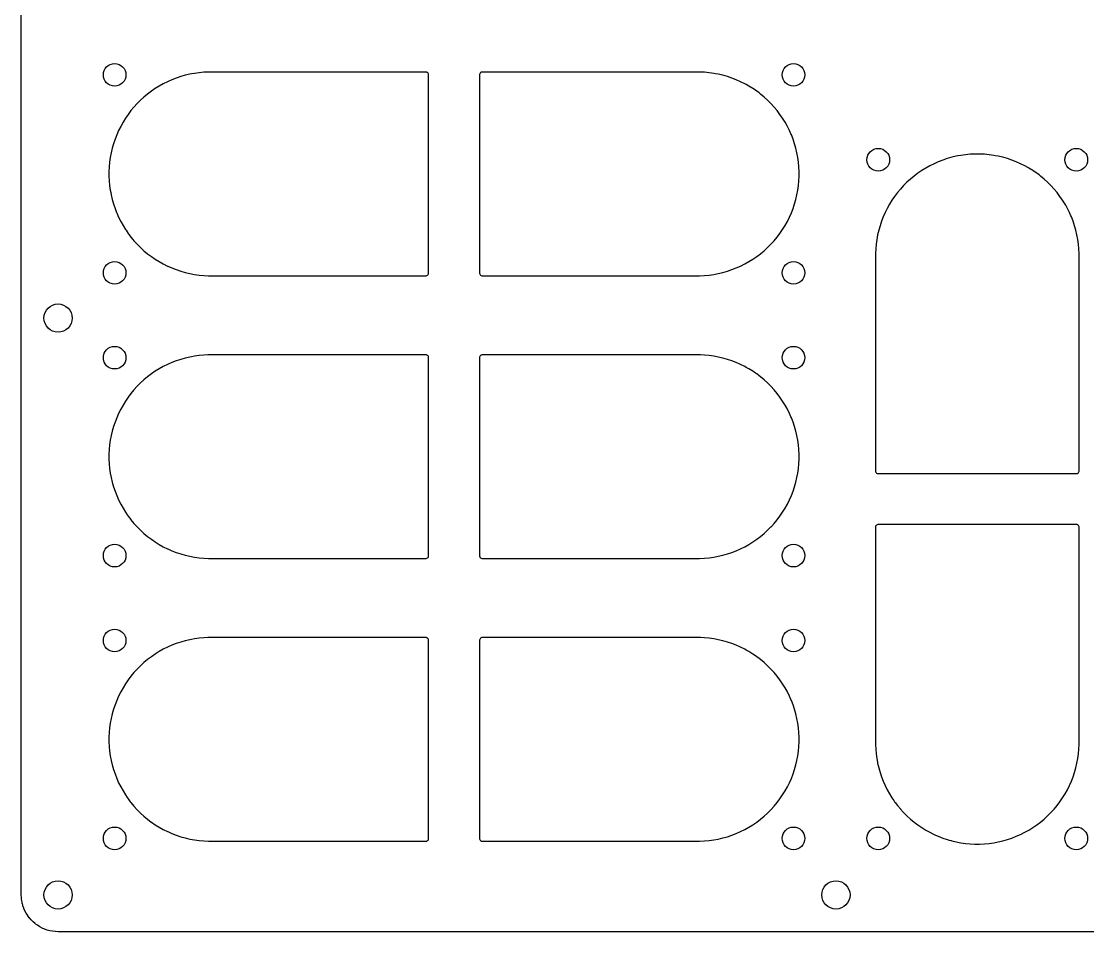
# Model space of a CAD drawing. Extents: x 216 to 569, y -426 to -74.
# Drawn here: x 216 to 404.5, y -426 to -265 of the extents above; entities that cross this region are included whole.
import ezdxf

# ---------------------------------------------------------------- set-up
doc = ezdxf.new("R2010")
doc.units = 0
doc.layers.add('BLACK', color=7, linetype='CONTINUOUS')

msp = doc.modelspace()

# ---------------------------------------------------------------- linework, layer by layer
at = {"layer": 'BLACK', "linetype": 'CONTINUOUS'}
for p, q in [((216.0005, -291.584118), (216.0005, -241.584118)), ((243.385283, -275.064793), (242.609649, -275.365275)), ((244.173911, -274.800472), (243.385283, -275.064793)), ((244.17394, -274.800463), (244.173911, -274.800472)), ((244.973927, -274.572847), (244.17394, -274.800463)), ((244.973934, -274.572845), (244.973927, -274.572847)), ((245.783593, -274.382415), (244.973934, -274.572845)), ((245.783607, -274.382412), (245.783593, -274.382415)), ((245.783613, -274.382411), (245.783607, -274.382412)), ((246.088625, -274.325394), (245.783613, -274.382411)), ((246.601223, -274.229573), (246.088625, -274.325394)), ((247.425001, -274.114661), (246.601223, -274.229573)), ((247.425022, -274.114659), (247.425001, -274.114661)), ((248.253239, -274.037913), (247.425022, -274.114659)), ((248.957134, -274.00537), (248.253239, -274.037913)), ((249.084115, -273.9995), (248.957134, -274.00537)), ((249.5, -273.9995), (249.084115, -273.9995)), ((249.565892, -273.9995), (249.5, -273.9995)), ((287.565892, -273.9995), (249.565892, -273.9995)), ((287.629539, -274.016554), (287.565892, -273.9995)), ((287.693187, -274.033608), (287.629539, -274.016554)), ((287.75025, -274.066554), (287.693187, -274.033608)), ((287.807314, -274.0995), (287.75025, -274.066554)), ((287.9005, -274.192686), (287.807314, -274.0995)), ((287.966392, -274.306814), (287.9005, -274.192686)), ((288.0005, -274.434108), (287.966392, -274.306814)), ((288.0005, -309.565892), (288.0005, -274.434108)), ((297.033608, -274.306812), (296.9995, -274.434108)), ((296.9995, -274.434108), (296.9995, -309.565891)), ((297.0995, -274.192686), (297.033608, -274.306812)), ((297.099502, -274.192683), (297.0995, -274.192686)), ((297.192683, -274.099502), (297.099502, -274.192683)), ((297.192686, -274.0995), (297.192683, -274.099502)), ((297.306812, -274.033608), (297.192686, -274.0995)), ((297.434108, -273.9995), (297.306812, -274.033608)), ((297.565892, -273.9995), (297.434108, -273.9995)), ((335.565892, -273.9995), (297.565892, -273.9995)), ((335.915885, -273.9995), (335.565892, -273.9995)), ((336.049681, -274.005685), (335.915885, -273.9995)), ((336.74676, -274.037913), (336.049681, -274.005685)), ((337.574977, -274.114659), (336.74676, -274.037913)), ((337.574998, -274.114661), (337.574977, -274.114659)), ((338.398776, -274.229573), (337.574998, -274.114661)), ((338.693203, -274.284611), (338.398776, -274.229573)), ((339.216387, -274.382411), (338.693203, -274.284611)), ((339.216396, -274.382413), (339.216387, -274.382411)), ((339.216406, -274.382415), (339.216396, -274.382413)), ((340.026065, -274.572845), (339.216406, -274.382415)), ((340.026072, -274.572847), (340.026065, -274.572845)), ((340.826059, -274.800463), (340.026072, -274.572847)), ((340.82607, -274.800466), (340.826059, -274.800463)), ((340.826079, -274.800469), (340.82607, -274.800466)), ((340.826087, -274.800471), (340.826079, -274.800469)), ((340.826088, -274.800472), (340.826087, -274.800471)), ((341.614716, -275.064793), (340.826088, -274.800472)), ((341.614721, -275.064795), (341.614716, -275.064793)), ((341.61473, -275.064798), (341.614721, -275.064795)), ((342.390332, -275.365268), (341.61473, -275.064798)), ((239.670368, -276.914599), (238.984155, -277.384665)), ((240.377538, -276.476738), (239.670368, -276.914599)), ((240.37756, -276.476725), (240.377538, -276.476738)), ((241.104186, -276.071997), (240.37756, -276.476725)), ((241.104223, -276.071977), (241.104186, -276.071997)), ((241.848767, -275.701238), (241.104223, -276.071977)), ((242.609649, -275.365275), (241.848767, -275.701238)), ((342.39035, -275.365275), (342.390332, -275.365268)), ((343.151232, -275.701238), (342.39035, -275.365275)), ((343.895776, -276.071977), (343.151232, -275.701238)), ((343.895813, -276.071997), (343.895776, -276.071977)), ((344.158314, -276.218209), (343.895813, -276.071997)), ((344.62245, -276.476731), (344.158314, -276.218209)), ((345.329635, -276.914601), (344.62245, -276.476731)), ((345.787106, -277.227976), (345.329635, -276.914601)), ((237.065778, -278.977669), (236.477669, -279.565778)), ((237.065829, -278.97762), (237.065778, -278.977669)), ((237.680471, -278.4173), (237.065829, -278.97762)), ((237.680486, -278.417288), (237.680471, -278.4173)), ((238.320374, -277.885931), (237.680486, -278.417288)), ((238.320416, -277.885898), (238.320374, -277.885931)), ((238.984155, -277.384665), (238.320416, -277.885898)), ((346.015844, -277.384665), (345.787106, -277.227976)), ((346.432237, -277.699111), (346.015844, -277.384665)), ((346.679608, -277.885917), (346.432237, -277.699111)), ((347.319516, -278.41729), (346.679608, -277.885917)), ((347.319528, -278.4173), (347.319516, -278.41729)), ((347.93417, -278.97762), (347.319528, -278.4173)), ((347.934185, -278.977634), (347.93417, -278.97762)), ((347.934201, -278.977649), (347.934185, -278.977634)), ((348.522351, -279.565799), (347.934201, -278.977649)), ((235.385898, -280.820416), (234.884665, -281.484155)), ((235.385931, -280.820374), (235.385898, -280.820416)), ((235.917288, -280.180486), (235.385931, -280.820374)), ((235.9173, -280.180471), (235.917288, -280.180486)), ((236.47762, -279.565829), (235.9173, -280.180471)), ((236.477669, -279.565778), (236.47762, -279.565829)), ((348.522366, -279.565815), (348.522351, -279.565799)), ((348.522379, -279.565829), (348.522366, -279.565815)), ((349.082699, -280.180471), (348.522379, -279.565829)), ((349.082705, -280.180478), (349.082699, -280.180471)), ((349.08271, -280.180484), (349.082705, -280.180478)), ((349.614083, -280.820392), (349.08271, -280.180484)), ((350.115336, -281.484158), (349.614083, -280.820392)), ((234.414599, -282.170368), (233.976738, -282.877538)), ((234.884665, -281.484155), (234.414599, -282.170368)), ((350.585399, -282.170365), (350.115336, -281.484158)), ((351.023269, -282.87755), (350.585399, -282.170365)), ((233.201238, -284.348767), (232.865275, -285.109649)), ((233.571977, -283.604223), (233.201238, -284.348767)), ((233.571997, -283.604186), (233.571977, -283.604223)), ((233.976725, -282.87756), (233.571997, -283.604186)), ((233.976738, -282.877538), (233.976725, -282.87756)), ((351.37011, -283.50025), (351.023269, -282.87755)), ((351.428002, -283.604186), (351.37011, -283.50025)), ((351.428022, -283.604223), (351.428002, -283.604186)), ((351.798761, -284.348767), (351.428022, -283.604223)), ((352.059, -284.938152), (351.798761, -284.348767)), ((232.564793, -285.885283), (232.300472, -286.673911)), ((232.865275, -285.109649), (232.564793, -285.885283)), ((352.134732, -285.109668), (352.059, -284.938152)), ((352.435202, -285.88527), (352.134732, -285.109668)), ((352.699531, -286.673921), (352.435202, -285.88527)), ((231.882415, -288.283593), (231.729573, -289.101223)), ((232.072845, -287.473934), (231.882415, -288.283593)), ((232.072847, -287.473927), (232.072845, -287.473934)), ((232.300463, -286.67394), (232.072847, -287.473927)), ((232.300472, -286.673911), (232.300463, -286.67394)), ((352.927155, -287.473938), (352.699531, -286.673921)), ((353.117589, -288.283613), (352.927155, -287.473938)), ((353.270426, -289.10122), (353.117589, -288.283613)), ((231.614659, -289.925022), (231.537913, -290.753239)), ((231.614661, -289.925001), (231.614659, -289.925022)), ((231.729573, -289.101223), (231.614661, -289.925001)), ((353.38534, -289.925013), (353.270426, -289.10122)), ((353.462086, -290.753234), (353.38534, -289.925013)), ((377.348767, -290.201238), (376.604223, -290.571977)), ((378.109649, -289.865275), (377.348767, -290.201238)), ((378.885283, -289.564793), (378.109649, -289.865275)), ((379.673911, -289.300472), (378.885283, -289.564793)), ((379.67394, -289.300463), (379.673911, -289.300472)), ((380.473927, -289.072847), (379.67394, -289.300463)), ((380.473934, -289.072845), (380.473927, -289.072847)), ((381.283593, -288.882415), (380.473934, -289.072845)), ((381.283607, -288.882412), (381.283593, -288.882415)), ((381.283613, -288.882411), (381.283607, -288.882412)), ((381.588625, -288.825394), (381.283613, -288.882411)), ((382.101223, -288.729573), (381.588625, -288.825394)), ((382.925001, -288.614661), (382.101223, -288.729573)), ((382.925022, -288.614659), (382.925001, -288.614661)), ((383.753239, -288.537913), (382.925022, -288.614659)), ((384.457134, -288.50537), (383.753239, -288.537913)), ((384.584115, -288.4995), (384.457134, -288.50537)), ((385.415885, -288.4995), (384.584115, -288.4995)), ((385.549681, -288.505685), (385.415885, -288.4995)), ((386.24676, -288.537913), (385.549681, -288.505685)), ((387.074977, -288.614659), (386.24676, -288.537913)), ((387.074998, -288.614661), (387.074977, -288.614659)), ((387.898776, -288.729573), (387.074998, -288.614661)), ((388.183637, -288.782823), (387.898776, -288.729573)), ((388.716387, -288.882411), (388.183637, -288.782823)), ((388.716396, -288.882413), (388.716387, -288.882411)), ((388.716406, -288.882415), (388.716396, -288.882413)), ((389.526065, -289.072845), (388.716406, -288.882415)), ((389.526072, -289.072847), (389.526065, -289.072845)), ((390.326059, -289.300463), (389.526072, -289.072847)), ((390.32607, -289.300466), (390.326059, -289.300463)), ((390.326079, -289.300469), (390.32607, -289.300466)), ((390.326087, -289.300471), (390.326079, -289.300469)), ((390.326088, -289.300472), (390.326087, -289.300471)), ((391.114716, -289.564793), (390.326088, -289.300472)), ((391.114721, -289.564795), (391.114716, -289.564793)), ((391.11473, -289.564798), (391.114721, -289.564795)), ((391.890332, -289.865268), (391.11473, -289.564798)), ((391.89035, -289.865275), (391.890332, -289.865268)), ((392.651232, -290.201238), (391.89035, -289.865275)), ((393.395776, -290.571977), (392.651232, -290.201238)), ((216.0005, -341.584118), (216.0005, -291.584118)), ((231.537913, -290.753239), (231.4995, -291.584118)), ((231.4995, -291.584118), (231.4995, -292.415881)), ((353.5005, -291.584115), (353.462086, -290.753234)), ((353.5005, -292.415885), (353.5005, -291.584115)), ((374.484155, -291.884665), (373.820416, -292.385898)), ((375.170368, -291.414599), (374.484155, -291.884665)), ((375.877538, -290.976738), (375.170368, -291.414599)), ((375.87756, -290.976725), (375.877538, -290.976738)), ((376.604186, -290.571997), (375.87756, -290.976725)), ((376.604223, -290.571977), (376.604186, -290.571997)), ((393.395813, -290.571997), (393.395776, -290.571977)), ((393.93101, -290.8701), (393.395813, -290.571997)), ((394.12245, -290.976731), (393.93101, -290.8701)), ((394.829635, -291.414601), (394.12245, -290.976731)), ((395.077099, -291.584118), (394.829635, -291.414601)), ((395.515844, -291.884665), (395.077099, -291.584118)), ((395.932237, -292.199111), (395.515844, -291.884665)), ((231.4995, -292.415881), (231.537913, -293.24676)), ((231.537913, -293.24676), (231.614659, -294.074977)), ((231.614659, -294.074977), (231.614661, -294.074998)), ((231.614661, -294.074998), (231.729573, -294.898776)), ((353.270426, -294.89878), (353.38534, -294.074987)), ((353.38534, -294.074987), (353.462086, -293.246766)), ((353.462086, -293.246766), (353.5005, -292.415885)), ((371.97762, -294.065829), (371.4173, -294.680471)), ((371.977669, -294.065778), (371.97762, -294.065829)), ((372.565778, -293.477669), (371.977669, -294.065778)), ((372.565829, -293.47762), (372.565778, -293.477669)), ((373.180471, -292.9173), (372.565829, -293.47762)), ((373.180486, -292.917288), (373.180471, -292.9173)), ((373.820374, -292.385931), (373.180486, -292.917288)), ((373.820416, -292.385898), (373.820374, -292.385931)), ((396.179608, -292.385917), (395.932237, -292.199111)), ((396.819516, -292.91729), (396.179608, -292.385917)), ((396.819528, -292.9173), (396.819516, -292.91729)), ((397.43417, -293.47762), (396.819528, -292.9173)), ((397.434185, -293.477634), (397.43417, -293.47762)), ((397.434201, -293.477649), (397.434185, -293.477634)), ((398.022351, -294.065799), (397.434201, -293.477649)), ((398.022366, -294.065815), (398.022351, -294.065799)), ((398.022379, -294.065829), (398.022366, -294.065815)), ((398.582699, -294.680471), (398.022379, -294.065829)), ((231.729573, -294.898776), (231.729574, -294.89878)), ((231.729574, -294.89878), (231.808383, -295.320374)), ((231.808383, -295.320374), (231.882415, -295.716406)), ((231.882415, -295.716406), (232.072845, -296.526065)), ((352.927155, -296.526062), (353.117589, -295.716387)), ((353.117589, -295.716387), (353.270426, -294.89878)), ((370.885898, -295.320416), (370.384665, -295.984155)), ((370.885931, -295.320374), (370.885898, -295.320416)), ((371.417288, -294.680486), (370.885931, -295.320374)), ((371.4173, -294.680471), (371.417288, -294.680486)), ((398.582705, -294.680478), (398.582699, -294.680471)), ((398.58271, -294.680484), (398.582705, -294.680478)), ((399.114083, -295.320392), (398.58271, -294.680484)), ((399.615336, -295.984158), (399.114083, -295.320392)), ((232.072845, -296.526065), (232.072847, -296.526072)), ((232.072847, -296.526072), (232.300463, -297.326059)), ((232.300463, -297.326059), (232.300469, -297.326079)), ((232.300469, -297.326079), (232.564798, -298.11473)), ((352.435202, -298.11473), (352.699531, -297.326079)), ((352.699531, -297.326079), (352.927155, -296.526062)), ((369.476725, -297.37756), (369.071997, -298.104186)), ((369.476738, -297.377538), (369.476725, -297.37756)), ((369.914599, -296.670368), (369.476738, -297.377538)), ((370.384665, -295.984155), (369.914599, -296.670368)), ((400.085399, -296.670365), (399.615336, -295.984158)), ((400.523269, -297.37755), (400.085399, -296.670365)), ((400.624888, -297.559992), (400.523269, -297.37755)), ((400.928002, -298.104186), (400.624888, -297.559992)), ((232.564798, -298.11473), (232.849166, -298.848767)), ((232.849166, -298.848767), (232.865275, -298.89035)), ((232.865275, -298.89035), (233.201238, -299.651232)), ((233.201238, -299.651232), (233.571977, -300.395776)), ((351.428011, -300.395798), (351.798763, -299.651229)), ((351.798763, -299.651229), (352.134732, -298.890332)), ((352.134732, -298.890332), (352.435202, -298.11473)), ((368.365275, -299.609649), (368.064793, -300.385283)), ((368.701238, -298.848767), (368.365275, -299.609649)), ((369.071977, -298.104223), (368.701238, -298.848767)), ((369.071997, -298.104186), (369.071977, -298.104223)), ((400.928022, -298.104223), (400.928002, -298.104186)), ((401.298761, -298.848767), (400.928022, -298.104223)), ((401.559, -299.438152), (401.298761, -298.848767)), ((401.634732, -299.609668), (401.559, -299.438152)), ((401.935202, -300.38527), (401.634732, -299.609668)), ((233.571977, -300.395776), (233.571989, -300.395798)), ((233.571989, -300.395798), (233.976731, -301.12245)), ((233.976731, -301.12245), (234.414601, -301.829635)), ((350.585399, -301.829635), (351.023269, -301.12245)), ((351.023269, -301.12245), (351.428011, -300.395798)), ((367.800463, -301.17394), (367.572847, -301.973927)), ((367.800472, -301.173911), (367.800463, -301.17394)), ((368.064793, -300.385283), (367.800472, -301.173911)), ((402.199531, -301.173921), (401.935202, -300.38527)), ((402.427155, -301.973938), (402.199531, -301.173921)), ((234.414601, -301.829635), (234.513451, -301.973938)), ((234.513451, -301.973938), (234.884665, -302.515844)), ((234.884665, -302.515844), (235.08686, -302.783593)), ((235.08686, -302.783593), (235.385917, -303.179608)), ((235.385917, -303.179608), (235.736019, -303.60122)), ((349.08271, -303.819516), (349.614083, -303.179608)), ((349.614083, -303.179608), (350.115336, -302.515842)), ((350.115336, -302.515842), (350.585399, -301.829635)), ((367.382415, -302.783593), (367.229573, -303.601223)), ((367.572845, -301.973934), (367.382415, -302.783593)), ((367.572847, -301.973927), (367.572845, -301.973934)), ((402.617589, -302.783613), (402.427155, -301.973938)), ((402.770426, -303.60122), (402.617589, -302.783613)), ((235.736019, -303.60122), (235.917288, -303.819513)), ((235.917288, -303.819513), (235.9173, -303.819528)), ((235.9173, -303.819528), (236.47762, -304.43417)), ((236.47762, -304.43417), (236.477634, -304.434185)), ((236.477634, -304.434185), (236.477649, -304.434201)), ((236.477649, -304.434201), (237.065799, -305.022351)), ((237.065799, -305.022351), (237.065815, -305.022366)), ((237.065815, -305.022366), (237.065829, -305.022379)), ((237.065829, -305.022379), (237.680471, -305.582699)), ((347.319516, -305.58271), (347.934201, -305.022351)), ((347.934201, -305.022351), (348.522351, -304.434201)), ((348.522351, -304.434201), (349.08271, -303.819516)), ((367.037913, -305.253239), (366.9995, -306.084118)), ((367.114659, -304.425022), (367.037913, -305.253239)), ((367.114661, -304.425001), (367.114659, -304.425022)), ((367.229573, -303.601223), (367.114661, -304.425001)), ((402.88534, -304.425013), (402.770426, -303.60122)), ((402.962086, -305.253234), (402.88534, -304.425013)), ((403.0005, -306.084115), (402.962086, -305.253234)), ((237.680471, -305.582699), (237.680478, -305.582705)), ((237.680478, -305.582705), (237.680484, -305.58271)), ((237.680484, -305.58271), (238.320392, -306.114083)), ((238.320392, -306.114083), (238.320416, -306.114101)), ((238.320416, -306.114101), (238.831428, -306.5)), ((238.831428, -306.5), (238.984158, -306.615336)), ((238.984158, -306.615336), (239.670365, -307.085399)), ((239.670365, -307.085399), (240.37755, -307.523269)), ((344.62245, -307.523269), (345.329635, -307.085399)), ((345.329635, -307.085399), (346.015842, -306.615336)), ((346.015842, -306.615336), (346.679608, -306.114083)), ((346.679608, -306.114083), (346.715693, -306.084118)), ((346.715693, -306.084118), (347.319516, -305.58271)), ((366.9995, -306.084118), (366.9995, -344.565891)), ((403.0005, -306.084118), (403.0005, -306.084115)), ((403.0005, -306.434108), (403.0005, -306.084118)), ((403.0005, -344.565892), (403.0005, -306.434108)), ((240.37755, -307.523269), (241.104202, -307.928011)), ((241.104202, -307.928011), (241.10421, -307.928015)), ((241.10421, -307.928015), (241.104223, -307.928022)), ((241.104223, -307.928022), (241.837651, -308.293226)), ((241.837651, -308.293226), (241.848771, -308.298763)), ((241.848771, -308.298763), (241.876261, -308.310901)), ((241.876261, -308.310901), (242.609649, -308.634724)), ((242.609649, -308.634724), (242.609656, -308.634726)), ((242.609656, -308.634726), (242.609668, -308.634732)), ((242.609668, -308.634732), (243.38527, -308.935202)), ((243.38527, -308.935202), (244.173921, -309.199531)), ((340.826079, -309.199531), (341.61473, -308.935202)), ((341.61473, -308.935202), (342.390332, -308.634732)), ((342.390332, -308.634732), (343.151229, -308.298763)), ((343.151229, -308.298763), (343.895798, -307.928011)), ((343.895798, -307.928011), (344.62245, -307.523269)), ((244.173921, -309.199531), (244.973938, -309.427155)), ((244.973938, -309.427155), (245.783613, -309.617589)), ((245.783613, -309.617589), (246.60122, -309.770426)), ((246.60122, -309.770426), (247.425013, -309.88534)), ((247.425013, -309.88534), (248.253234, -309.962086)), ((248.253234, -309.962086), (249.084115, -310.0005)), ((249.084115, -310.0005), (249.084118, -310.0005)), ((249.084118, -310.0005), (287.56589, -310.0005)), ((287.56589, -310.0005), (287.565892, -310.0005)), ((287.565892, -310.0005), (287.693186, -309.966392)), ((287.693186, -309.966392), (287.807314, -309.9005)), ((287.807314, -309.9005), (287.9005, -309.807314)), ((287.9005, -309.807314), (287.966392, -309.693186)), ((287.966392, -309.693186), (288.0005, -309.565892)), ((296.9995, -309.565891), (297.033608, -309.693187)), ((297.033608, -309.693187), (297.066554, -309.75025)), ((297.066554, -309.75025), (297.0995, -309.807314)), ((297.0995, -309.807314), (297.192686, -309.9005)), ((297.192686, -309.9005), (297.306814, -309.966392)), ((297.306814, -309.966392), (297.434108, -310.0005)), ((297.434108, -310.0005), (297.43411, -310.0005)), ((297.43411, -310.0005), (335.915882, -310.0005)), ((335.915882, -310.0005), (335.915885, -310.0005)), ((335.915885, -310.0005), (336.746766, -309.962086)), ((336.746766, -309.962086), (337.574987, -309.88534)), ((337.574987, -309.88534), (338.39878, -309.770426)), ((338.39878, -309.770426), (339.216387, -309.617589)), ((339.216387, -309.617589), (340.026062, -309.427155)), ((340.026062, -309.427155), (340.826079, -309.199531)), ((246.601223, -324.229573), (246.088625, -324.325394)), ((247.425001, -324.114661), (246.601223, -324.229573)), ((247.425022, -324.114659), (247.425001, -324.114661)), ((248.253239, -324.037913), (247.425022, -324.114659)), ((248.957134, -324.00537), (248.253239, -324.037913)), ((249.084115, -323.9995), (248.957134, -324.00537)), ((249.5, -323.9995), (249.084115, -323.9995)), ((249.565892, -323.9995), (249.5, -323.9995)), ((287.565892, -323.9995), (249.565892, -323.9995)), ((287.629539, -324.016554), (287.565892, -323.9995)), ((287.693187, -324.033608), (287.629539, -324.016554)), ((287.75025, -324.066554), (287.693187, -324.033608)), ((287.807314, -324.0995), (287.75025, -324.066554)), ((287.9005, -324.192686), (287.807314, -324.0995)), ((287.966392, -324.306814), (287.9005, -324.192686)), ((297.0995, -324.192686), (297.033608, -324.306812)), ((297.099502, -324.192683), (297.0995, -324.192686)), ((297.192683, -324.099502), (297.099502, -324.192683)), ((297.192686, -324.0995), (297.192683, -324.099502)), ((297.306812, -324.033608), (297.192686, -324.0995)), ((297.434108, -323.9995), (297.306812, -324.033608)), ((297.565892, -323.9995), (297.434108, -323.9995)), ((335.565892, -323.9995), (297.565892, -323.9995)), ((335.915885, -323.9995), (335.565892, -323.9995)), ((336.049681, -324.005685), (335.915885, -323.9995)), ((336.74676, -324.037913), (336.049681, -324.005685)), ((337.574977, -324.114659), (336.74676, -324.037913)), ((337.574998, -324.114661), (337.574977, -324.114659)), ((338.398776, -324.229573), (337.574998, -324.114661)), ((338.693203, -324.284611), (338.398776, -324.229573)), ((241.104186, -326.071997), (240.37756, -326.476725)), ((241.104223, -326.071977), (241.104186, -326.071997)), ((241.848767, -325.701238), (241.104223, -326.071977)), ((242.609649, -325.365275), (241.848767, -325.701238)), ((243.385283, -325.064793), (242.609649, -325.365275)), ((244.173911, -324.800472), (243.385283, -325.064793)), ((244.17394, -324.800463), (244.173911, -324.800472)), ((244.973927, -324.572847), (244.17394, -324.800463)), ((244.973934, -324.572845), (244.973927, -324.572847)), ((245.783593, -324.382415), (244.973934, -324.572845)), ((245.783607, -324.382412), (245.783593, -324.382415)), ((245.783613, -324.382411), (245.783607, -324.382412)), ((246.088625, -324.325394), (245.783613, -324.382411)), ((288.0005, -324.434108), (287.966392, -324.306814)), ((288.0005, -359.565892), (288.0005, -324.434108)), ((297.033608, -324.306812), (296.9995, -324.434108)), ((296.9995, -324.434108), (296.9995, -359.565891)), ((339.216387, -324.382411), (338.693203, -324.284611)), ((339.216396, -324.382413), (339.216387, -324.382411)), ((339.216406, -324.382415), (339.216396, -324.382413)), ((340.026065, -324.572845), (339.216406, -324.382415)), ((340.026072, -324.572847), (340.026065, -324.572845)), ((340.826059, -324.800463), (340.026072, -324.572847)), ((340.82607, -324.800466), (340.826059, -324.800463)), ((340.826079, -324.800469), (340.82607, -324.800466)), ((340.826087, -324.800471), (340.826079, -324.800469)), ((340.826088, -324.800472), (340.826087, -324.800471)), ((341.614716, -325.064793), (340.826088, -324.800472)), ((341.614721, -325.064795), (341.614716, -325.064793)), ((341.61473, -325.064798), (341.614721, -325.064795)), ((342.390332, -325.365268), (341.61473, -325.064798)), ((342.39035, -325.365275), (342.390332, -325.365268)), ((343.151232, -325.701238), (342.39035, -325.365275)), ((343.895776, -326.071977), (343.151232, -325.701238)), ((343.895813, -326.071997), (343.895776, -326.071977)), ((344.158314, -326.218209), (343.895813, -326.071997)), ((238.320374, -327.885931), (237.680486, -328.417288)), ((238.320416, -327.885898), (238.320374, -327.885931)), ((238.984155, -327.384665), (238.320416, -327.885898)), ((239.670368, -326.914599), (238.984155, -327.384665)), ((240.377538, -326.476738), (239.670368, -326.914599)), ((240.37756, -326.476725), (240.377538, -326.476738)), ((344.62245, -326.476731), (344.158314, -326.218209)), ((345.329635, -326.914601), (344.62245, -326.476731)), ((345.787106, -327.227976), (345.329635, -326.914601)), ((346.015844, -327.384665), (345.787106, -327.227976)), ((346.432237, -327.699111), (346.015844, -327.384665)), ((346.679608, -327.885917), (346.432237, -327.699111)), ((347.319516, -328.41729), (346.679608, -327.885917)), ((236.47762, -329.565829), (235.9173, -330.180471)), ((236.477669, -329.565778), (236.47762, -329.565829)), ((237.065778, -328.977669), (236.477669, -329.565778)), ((237.065829, -328.97762), (237.065778, -328.977669)), ((237.680471, -328.4173), (237.065829, -328.97762)), ((237.680486, -328.417288), (237.680471, -328.4173)), ((347.319528, -328.4173), (347.319516, -328.41729)), ((347.93417, -328.97762), (347.319528, -328.4173)), ((347.934185, -328.977634), (347.93417, -328.97762)), ((347.934201, -328.977649), (347.934185, -328.977634)), ((348.522351, -329.565799), (347.934201, -328.977649)), ((348.522366, -329.565815), (348.522351, -329.565799)), ((348.522379, -329.565829), (348.522366, -329.565815)), ((349.082699, -330.180471), (348.522379, -329.565829)), ((234.884665, -331.484155), (234.414599, -332.170368)), ((235.385898, -330.820416), (234.884665, -331.484155)), ((235.385931, -330.820374), (235.385898, -330.820416)), ((235.917288, -330.180486), (235.385931, -330.820374)), ((235.9173, -330.180471), (235.917288, -330.180486)), ((349.082705, -330.180478), (349.082699, -330.180471)), ((349.08271, -330.180484), (349.082705, -330.180478)), ((349.614083, -330.820392), (349.08271, -330.180484)), ((350.115336, -331.484158), (349.614083, -330.820392)), ((350.585399, -332.170365), (350.115336, -331.484158)), ((233.571977, -333.604223), (233.201238, -334.348767)), ((233.571997, -333.604186), (233.571977, -333.604223)), ((233.976725, -332.87756), (233.571997, -333.604186)), ((233.976738, -332.877538), (233.976725, -332.87756)), ((234.414599, -332.170368), (233.976738, -332.877538)), ((351.023269, -332.87755), (350.585399, -332.170365)), ((351.37011, -333.50025), (351.023269, -332.87755)), ((351.428002, -333.604186), (351.37011, -333.50025)), ((351.428022, -333.604223), (351.428002, -333.604186)), ((351.798761, -334.348767), (351.428022, -333.604223)), ((232.865275, -335.109649), (232.564793, -335.885283)), ((233.201238, -334.348767), (232.865275, -335.109649)), ((352.059, -334.938152), (351.798761, -334.348767)), ((352.134732, -335.109668), (352.059, -334.938152)), ((352.435202, -335.88527), (352.134732, -335.109668)), ((232.300463, -336.67394), (232.072847, -337.473927)), ((232.300472, -336.673911), (232.300463, -336.67394)), ((232.564793, -335.885283), (232.300472, -336.673911)), ((352.699531, -336.673921), (352.435202, -335.88527)), ((352.927155, -337.473938), (352.699531, -336.673921)), ((231.729573, -339.101223), (231.614661, -339.925001)), ((231.882415, -338.283593), (231.729573, -339.101223)), ((232.072845, -337.473934), (231.882415, -338.283593)), ((232.072847, -337.473927), (232.072845, -337.473934)), ((353.117589, -338.283613), (352.927155, -337.473938)), ((353.270426, -339.10122), (353.117589, -338.283613)), ((353.38534, -339.925013), (353.270426, -339.10122)), ((231.537913, -340.753239), (231.4995, -341.584118)), ((231.614659, -339.925022), (231.537913, -340.753239)), ((231.614661, -339.925001), (231.614659, -339.925022)), ((353.462086, -340.753234), (353.38534, -339.925013)), ((353.5005, -341.584115), (353.462086, -340.753234)), ((216.0005, -391.584118), (216.0005, -341.584118)), ((231.4995, -341.584118), (231.4995, -342.415881)), ((231.4995, -342.415881), (231.537913, -343.24676)), ((353.462086, -343.246766), (353.5005, -342.415885)), ((353.5005, -342.415885), (353.5005, -341.584115)), ((231.537913, -343.24676), (231.614659, -344.074977)), ((231.614659, -344.074977), (231.614661, -344.074998)), ((231.614661, -344.074998), (231.729573, -344.898776)), ((231.729573, -344.898776), (231.882415, -345.716406)), ((353.117589, -345.716387), (353.270426, -344.89878)), ((353.270426, -344.89878), (353.38534, -344.074987)), ((353.38534, -344.074987), (353.462086, -343.246766)), ((366.9995, -344.565891), (367.033608, -344.693187)), ((367.033608, -344.693187), (367.066554, -344.75025)), ((367.066554, -344.75025), (367.0995, -344.807314)), ((367.0995, -344.807314), (367.192686, -344.9005)), ((367.192686, -344.9005), (367.306814, -344.966392)), ((367.306814, -344.966392), (367.434108, -345.0005)), ((402.565892, -345.0005), (402.693186, -344.966392)), ((402.693186, -344.966392), (402.807314, -344.9005)), ((402.807314, -344.9005), (402.9005, -344.807314)), ((402.9005, -344.807314), (402.966392, -344.693186)), ((402.966392, -344.693186), (403.0005, -344.565892)), ((231.882415, -345.716406), (232.072845, -346.526065)), ((232.072845, -346.526065), (232.072847, -346.526072)), ((232.072847, -346.526072), (232.300463, -347.326059)), ((352.699531, -347.326079), (352.927155, -346.526062)), ((352.927155, -346.526062), (353.117589, -345.716387)), ((367.434108, -345.0005), (367.43411, -345.0005)), ((367.43411, -345.0005), (402.56589, -345.0005)), ((402.56589, -345.0005), (402.565892, -345.0005)), ((232.300463, -347.326059), (232.300472, -347.326088)), ((232.300472, -347.326088), (232.564793, -348.114716)), ((232.564793, -348.114716), (232.865275, -348.89035)), ((352.134732, -348.890332), (352.435202, -348.11473)), ((352.435202, -348.11473), (352.699531, -347.326079)), ((232.865275, -348.89035), (233.201238, -349.651232)), ((233.201238, -349.651232), (233.571977, -350.395776)), ((233.571977, -350.395776), (233.571989, -350.395798)), ((233.571989, -350.395798), (233.976731, -351.12245)), ((351.023269, -351.12245), (351.428011, -350.395798)), ((351.428011, -350.395798), (351.798763, -349.651229)), ((351.798763, -349.651229), (352.134732, -348.890332)), ((233.976731, -351.12245), (234.414601, -351.829635)), ((234.414601, -351.829635), (234.727976, -352.287106)), ((234.727976, -352.287106), (234.884665, -352.515844)), ((234.884665, -352.515844), (235.350195, -353.132305)), ((349.614083, -353.179608), (350.115336, -352.515842)), ((350.115336, -352.515842), (350.585399, -351.829635)), ((350.585399, -351.829635), (351.023269, -351.12245)), ((235.350195, -353.132305), (235.385917, -353.179608)), ((235.385917, -353.179608), (235.385928, -353.179622)), ((235.385928, -353.179622), (235.385931, -353.179625)), ((235.385931, -353.179625), (235.917288, -353.819513)), ((235.917288, -353.819513), (235.9173, -353.819528)), ((235.9173, -353.819528), (236.47762, -354.43417)), ((348.547884, -354.406191), (348.606, -354.342443)), ((348.606, -354.342443), (349.082699, -353.819528)), ((349.082698, -353.819528), (349.08271, -353.819516)), ((349.082699, -353.819528), (349.082698, -353.819528)), ((349.08271, -353.819516), (349.614083, -353.179608)), ((367.033608, -354.306812), (366.9995, -354.434108)), ((367.0995, -354.192686), (367.033608, -354.306812)), ((367.099502, -354.192683), (367.0995, -354.192686)), ((367.192683, -354.099502), (367.099502, -354.192683)), ((367.192686, -354.0995), (367.192683, -354.099502)), ((367.306812, -354.033608), (367.192686, -354.0995)), ((367.434108, -353.9995), (367.306812, -354.033608)), ((367.565892, -353.9995), (367.434108, -353.9995)), ((402.565892, -353.9995), (367.565892, -353.9995)), ((402.629539, -354.016554), (402.565892, -353.9995)), ((402.693187, -354.033608), (402.629539, -354.016554)), ((402.75025, -354.066554), (402.693187, -354.033608)), ((402.807314, -354.0995), (402.75025, -354.066554)), ((402.9005, -354.192686), (402.807314, -354.0995)), ((402.966392, -354.306814), (402.9005, -354.192686)), ((403.0005, -354.434108), (402.966392, -354.306814)), ((236.47762, -354.43417), (236.477634, -354.434185)), ((236.477634, -354.434185), (236.477649, -354.434201)), ((236.477649, -354.434201), (237.065799, -355.022351)), ((237.065799, -355.022351), (237.065815, -355.022366)), ((237.065815, -355.022366), (237.065829, -355.022379)), ((237.065829, -355.022379), (237.680471, -355.582699)), ((237.680471, -355.582699), (237.680478, -355.582705)), ((237.680478, -355.582705), (237.680484, -355.58271)), ((237.680484, -355.58271), (238.320392, -356.114083)), ((238.320392, -356.114083), (238.984158, -356.615336)), ((346.015842, -356.615336), (346.679608, -356.114083)), ((346.679608, -356.114083), (347.319516, -355.58271)), ((347.319516, -355.58271), (347.934201, -355.022351)), ((347.934201, -355.022351), (348.522351, -354.434201)), ((348.522351, -354.434201), (348.522436, -354.434108)), ((348.522436, -354.434108), (348.547884, -354.406191)), ((366.9995, -354.434108), (366.9995, -392.915881)), ((403.0005, -392.434108), (403.0005, -354.434108)), ((238.984158, -356.615336), (239.670365, -357.085399)), ((239.670365, -357.085399), (240.37755, -357.523269)), ((240.37755, -357.523269), (241.104202, -357.928011)), ((241.104202, -357.928011), (241.10421, -357.928015)), ((241.10421, -357.928015), (241.104223, -357.928022)), ((241.104223, -357.928022), (241.837651, -358.293226)), ((343.151229, -358.298763), (343.895798, -357.928011)), ((343.895798, -357.928011), (344.62245, -357.523269)), ((344.62245, -357.523269), (345.329635, -357.085399)), ((345.329635, -357.085399), (346.015842, -356.615336)), ((241.837651, -358.293226), (241.848771, -358.298763)), ((241.848771, -358.298763), (241.876261, -358.310901)), ((241.876261, -358.310901), (242.609649, -358.634724)), ((242.609649, -358.634724), (242.609656, -358.634726)), ((242.609656, -358.634726), (242.609668, -358.634732)), ((242.609668, -358.634732), (243.38527, -358.935202)), ((243.38527, -358.935202), (244.173921, -359.199531)), ((244.173921, -359.199531), (244.973938, -359.427155)), ((244.973938, -359.427155), (245.783613, -359.617589)), ((245.783613, -359.617589), (246.60122, -359.770426)), ((246.60122, -359.770426), (247.425013, -359.88534)), ((247.425013, -359.88534), (248.253234, -359.962086)), ((248.253234, -359.962086), (249.084115, -360.0005)), ((249.084115, -360.0005), (249.084118, -360.0005)), ((249.084118, -360.0005), (287.56589, -360.0005)), ((287.56589, -360.0005), (287.565892, -360.0005)), ((287.565892, -360.0005), (287.693186, -359.966392)), ((287.693186, -359.966392), (287.807314, -359.9005)), ((287.807314, -359.9005), (287.9005, -359.807314)), ((287.9005, -359.807314), (287.966392, -359.693186)), ((287.966392, -359.693186), (288.0005, -359.565892)), ((296.9995, -359.565891), (297.033608, -359.693187)), ((297.033608, -359.693187), (297.066554, -359.75025)), ((297.066554, -359.75025), (297.0995, -359.807314)), ((297.0995, -359.807314), (297.192686, -359.9005)), ((297.192686, -359.9005), (297.306814, -359.966392)), ((297.306814, -359.966392), (297.434108, -360.0005)), ((297.434108, -360.0005), (297.43411, -360.0005)), ((297.43411, -360.0005), (335.915882, -360.0005)), ((335.915882, -360.0005), (335.915885, -360.0005)), ((335.915885, -360.0005), (336.746766, -359.962086)), ((336.746766, -359.962086), (337.574987, -359.88534)), ((337.574987, -359.88534), (338.39878, -359.770426)), ((338.39878, -359.770426), (339.216387, -359.617589)), ((339.216387, -359.617589), (340.026062, -359.427155)), ((340.026062, -359.427155), (340.826079, -359.199531)), ((340.826079, -359.199531), (341.61473, -358.935202)), ((341.61473, -358.935202), (342.390332, -358.634732)), ((342.390332, -358.634732), (343.151229, -358.298763)), ((243.385283, -375.064793), (242.609649, -375.365275)), ((244.173911, -374.800472), (243.385283, -375.064793)), ((244.17394, -374.800463), (244.173911, -374.800472)), ((244.973927, -374.572847), (244.17394, -374.800463)), ((244.973934, -374.572845), (244.973927, -374.572847)), ((245.783593, -374.382415), (244.973934, -374.572845)), ((245.783607, -374.382412), (245.783593, -374.382415)), ((245.783613, -374.382411), (245.783607, -374.382412)), ((246.088625, -374.325394), (245.783613, -374.382411)), ((246.601223, -374.229573), (246.088625, -374.325394)), ((247.425001, -374.114661), (246.601223, -374.229573)), ((247.425022, -374.114659), (247.425001, -374.114661)), ((248.253239, -374.037913), (247.425022, -374.114659)), ((248.957134, -374.00537), (248.253239, -374.037913)), ((249.084115, -373.9995), (248.957134, -374.00537)), ((249.5, -373.9995), (249.084115, -373.9995)), ((249.565892, -373.9995), (249.5, -373.9995)), ((287.565892, -373.9995), (249.565892, -373.9995)), ((287.629539, -374.016554), (287.565892, -373.9995)), ((287.693187, -374.033608), (287.629539, -374.016554)), ((287.75025, -374.066554), (287.693187, -374.033608)), ((287.807314, -374.0995), (287.75025, -374.066554)), ((287.9005, -374.192686), (287.807314, -374.0995)), ((287.966392, -374.306814), (287.9005, -374.192686)), ((288.0005, -374.434108), (287.966392, -374.306814)), ((288.0005, -409.565892), (288.0005, -374.434108)), ((297.033608, -374.306812), (296.9995, -374.434108)), ((296.9995, -374.434108), (296.9995, -409.565891)), ((297.0995, -374.192686), (297.033608, -374.306812)), ((297.099502, -374.192683), (297.0995, -374.192686)), ((297.192683, -374.099502), (297.099502, -374.192683)), ((297.192686, -374.0995), (297.192683, -374.099502)), ((297.306812, -374.033608), (297.192686, -374.0995)), ((297.434108, -373.9995), (297.306812, -374.033608)), ((297.565892, -373.9995), (297.434108, -373.9995)), ((335.565892, -373.9995), (297.565892, -373.9995)), ((335.915885, -373.9995), (335.565892, -373.9995)), ((336.049681, -374.005685), (335.915885, -373.9995)), ((336.74676, -374.037913), (336.049681, -374.005685)), ((337.574977, -374.114659), (336.74676, -374.037913)), ((337.574998, -374.114661), (337.574977, -374.114659)), ((338.398776, -374.229573), (337.574998, -374.114661)), ((338.693203, -374.284611), (338.398776, -374.229573)), ((339.216387, -374.382411), (338.693203, -374.284611)), ((339.216396, -374.382413), (339.216387, -374.382411)), ((339.216406, -374.382415), (339.216396, -374.382413)), ((340.026065, -374.572845), (339.216406, -374.382415)), ((340.026072, -374.572847), (340.026065, -374.572845)), ((340.826059, -374.800463), (340.026072, -374.572847)), ((340.82607, -374.800466), (340.826059, -374.800463)), ((340.826079, -374.800469), (340.82607, -374.800466)), ((340.826087, -374.800471), (340.826079, -374.800469)), ((340.826088, -374.800472), (340.826087, -374.800471)), ((341.614716, -375.064793), (340.826088, -374.800472)), ((341.614721, -375.064795), (341.614716, -375.064793)), ((341.61473, -375.064798), (341.614721, -375.064795)), ((342.390332, -375.365268), (341.61473, -375.064798)), ((239.670368, -376.914599), (238.984155, -377.384665)), ((240.377538, -376.476738), (239.670368, -376.914599)), ((240.37756, -376.476725), (240.377538, -376.476738)), ((241.104186, -376.071997), (240.37756, -376.476725)), ((241.104223, -376.071977), (241.104186, -376.071997)), ((241.848767, -375.701238), (241.104223, -376.071977)), ((242.609649, -375.365275), (241.848767, -375.701238)), ((342.39035, -375.365275), (342.390332, -375.365268)), ((343.151232, -375.701238), (342.39035, -375.365275)), ((343.895776, -376.071977), (343.151232, -375.701238)), ((343.895813, -376.071997), (343.895776, -376.071977)), ((344.158314, -376.218209), (343.895813, -376.071997)), ((344.62245, -376.476731), (344.158314, -376.218209)), ((345.329635, -376.914601), (344.62245, -376.476731)), ((345.787106, -377.227976), (345.329635, -376.914601)), ((237.680471, -378.4173), (237.065829, -378.97762)), ((237.680486, -378.417288), (237.680471, -378.4173)), ((238.320374, -377.885931), (237.680486, -378.417288)), ((238.320416, -377.885898), (238.320374, -377.885931)), ((238.984155, -377.384665), (238.320416, -377.885898)), ((346.015844, -377.384665), (345.787106, -377.227976)), ((346.432237, -377.699111), (346.015844, -377.384665)), ((346.679608, -377.885917), (346.432237, -377.699111)), ((347.319516, -378.41729), (346.679608, -377.885917)), ((347.319528, -378.4173), (347.319516, -378.41729)), ((347.93417, -378.97762), (347.319528, -378.4173)), ((235.917288, -380.180486), (235.385931, -380.820374)), ((235.9173, -380.180471), (235.917288, -380.180486)), ((236.47762, -379.565829), (235.9173, -380.180471)), ((236.477669, -379.565778), (236.47762, -379.565829)), ((237.065778, -378.977669), (236.477669, -379.565778)), ((237.065829, -378.97762), (237.065778, -378.977669)), ((347.934185, -378.977634), (347.93417, -378.97762)), ((347.934201, -378.977649), (347.934185, -378.977634)), ((348.522351, -379.565799), (347.934201, -378.977649)), ((348.522366, -379.565815), (348.522351, -379.565799)), ((348.522379, -379.565829), (348.522366, -379.565815)), ((349.082699, -380.180471), (348.522379, -379.565829)), ((349.082705, -380.180478), (349.082699, -380.180471)), ((349.08271, -380.180484), (349.082705, -380.180478)), ((349.614083, -380.820392), (349.08271, -380.180484)), ((234.414599, -382.170368), (233.976738, -382.877538)), ((234.884665, -381.484155), (234.414599, -382.170368)), ((235.385898, -380.820416), (234.884665, -381.484155)), ((235.385931, -380.820374), (235.385898, -380.820416)), ((350.115336, -381.484158), (349.614083, -380.820392)), ((350.585399, -382.170365), (350.115336, -381.484158)), ((351.023269, -382.87755), (350.585399, -382.170365)), ((233.201238, -384.348767), (232.865275, -385.109649)), ((233.571977, -383.604223), (233.201238, -384.348767)), ((233.571997, -383.604186), (233.571977, -383.604223)), ((233.976725, -382.87756), (233.571997, -383.604186)), ((233.976738, -382.877538), (233.976725, -382.87756)), ((351.37011, -383.50025), (351.023269, -382.87755)), ((351.428002, -383.604186), (351.37011, -383.50025)), ((351.428022, -383.604223), (351.428002, -383.604186)), ((351.798761, -384.348767), (351.428022, -383.604223)), ((352.059, -384.938152), (351.798761, -384.348767)), ((232.564793, -385.885283), (232.300472, -386.673911)), ((232.865275, -385.109649), (232.564793, -385.885283)), ((352.134732, -385.109668), (352.059, -384.938152)), ((352.435202, -385.88527), (352.134732, -385.109668)), ((352.699531, -386.673921), (352.435202, -385.88527)), ((231.882415, -388.283593), (231.729573, -389.101223)), ((232.072845, -387.473934), (231.882415, -388.283593)), ((232.072847, -387.473927), (232.072845, -387.473934)), ((232.300463, -386.67394), (232.072847, -387.473927)), ((232.300472, -386.673911), (232.300463, -386.67394)), ((352.927155, -387.473938), (352.699531, -386.673921)), ((353.117589, -388.283613), (352.927155, -387.473938)), ((353.270426, -389.10122), (353.117589, -388.283613)), ((231.614659, -389.925022), (231.537913, -390.753239)), ((231.614661, -389.925001), (231.614659, -389.925022)), ((231.729573, -389.101223), (231.614661, -389.925001)), ((353.38534, -389.925013), (353.270426, -389.10122)), ((353.462086, -390.753234), (353.38534, -389.925013)), ((216.0005, -419.497688), (216.0005, -391.584118)), ((231.537913, -390.753239), (231.4995, -391.584118)), ((231.4995, -391.584118), (231.4995, -392.415881)), ((353.5005, -391.584115), (353.462086, -390.753234)), ((353.5005, -392.415885), (353.5005, -391.584115)), ((231.4995, -392.415881), (231.537913, -393.24676)), ((231.537913, -393.24676), (231.614659, -394.074977)), ((353.38534, -394.074987), (353.462086, -393.246766)), ((353.462086, -393.246766), (353.5005, -392.415885)), ((366.9995, -392.915881), (367.037913, -393.74676)), ((367.037913, -393.74676), (367.114659, -394.574977)), ((402.88534, -394.574987), (402.962086, -393.746766)), ((402.962086, -393.746766), (403.0005, -392.915885)), ((403.0005, -392.5), (403.0005, -392.434108)), ((403.0005, -392.915885), (403.0005, -392.5)), ((231.614659, -394.074977), (231.614661, -394.074998)), ((231.614661, -394.074998), (231.729573, -394.898776)), ((231.729573, -394.898776), (231.882415, -395.716406)), ((231.882415, -395.716406), (232.072845, -396.526065)), ((352.927155, -396.526062), (353.117589, -395.716387)), ((353.117589, -395.716387), (353.270426, -394.89878)), ((353.270426, -394.89878), (353.38534, -394.074987)), ((367.114659, -394.574977), (367.114661, -394.574998)), ((367.114661, -394.574998), (367.229573, -395.398776)), ((367.229573, -395.398776), (367.229574, -395.39878)), ((367.229574, -395.39878), (367.343416, -396.007784)), ((402.617589, -396.216387), (402.770426, -395.39878)), ((402.770426, -395.39878), (402.88534, -394.574987)), ((232.072845, -396.526065), (232.072847, -396.526072)), ((232.072847, -396.526072), (232.300463, -397.326059)), ((232.300463, -397.326059), (232.300472, -397.326088)), ((232.300472, -397.326088), (232.564793, -398.114716)), ((352.435202, -398.11473), (352.699531, -397.326079)), ((352.699531, -397.326079), (352.927155, -396.526062)), ((367.343416, -396.007784), (367.382415, -396.216406)), ((367.382415, -396.216406), (367.572845, -397.026065)), ((367.572845, -397.026065), (367.572847, -397.026072)), ((367.572847, -397.026072), (367.800463, -397.826059)), ((402.199531, -397.826079), (402.427155, -397.026062)), ((402.427155, -397.026062), (402.617589, -396.216387)), ((232.564793, -398.114716), (232.865275, -398.89035)), ((232.865275, -398.89035), (233.201238, -399.651232)), ((351.798763, -399.651229), (352.134732, -398.890332)), ((352.134732, -398.890332), (352.435202, -398.11473)), ((367.800463, -397.826059), (367.800472, -397.826088)), ((367.800472, -397.826088), (368.064793, -398.614716)), ((368.064793, -398.614716), (368.365275, -399.39035)), ((368.365275, -399.39035), (368.701238, -400.151232)), ((401.298763, -400.151229), (401.634732, -399.390332)), ((401.634732, -399.390332), (401.935202, -398.61473)), ((401.935202, -398.61473), (402.199531, -397.826079)), ((233.201238, -399.651232), (233.571977, -400.395776)), ((233.571977, -400.395776), (233.571989, -400.395798)), ((233.571989, -400.395798), (233.976731, -401.12245)), ((233.976731, -401.12245), (234.414601, -401.829635)), ((350.585399, -401.829635), (351.023269, -401.12245)), ((351.023269, -401.12245), (351.428011, -400.395798)), ((351.428011, -400.395798), (351.798763, -399.651229)), ((368.701238, -400.151232), (369.071977, -400.895776)), ((369.071977, -400.895776), (369.071989, -400.895798)), ((369.071989, -400.895798), (369.476731, -401.62245)), ((400.523269, -401.62245), (400.928011, -400.895798)), ((400.928011, -400.895798), (401.298763, -400.151229)), ((234.414601, -401.829635), (234.727976, -402.287106)), ((234.727976, -402.287106), (234.884665, -402.515844)), ((234.884665, -402.515844), (235.262248, -403.015844)), ((235.262248, -403.015844), (235.385917, -403.179608)), ((235.385917, -403.179608), (235.385928, -403.179622)), ((235.385928, -403.179622), (235.385931, -403.179625)), ((235.385931, -403.179625), (235.917288, -403.819513)), ((349.08271, -403.819516), (349.614083, -403.179608)), ((349.614083, -403.179608), (350.115336, -402.515842)), ((350.115336, -402.515842), (350.585399, -401.829635)), ((369.476731, -401.62245), (369.914601, -402.329635)), ((369.914601, -402.329635), (370.227976, -402.787106)), ((370.227976, -402.787106), (370.384665, -403.015844)), ((370.384665, -403.015844), (370.508334, -403.179608)), ((370.508334, -403.179608), (370.885917, -403.679608)), ((399.114083, -403.679608), (399.615336, -403.015842)), ((399.615336, -403.015842), (400.085399, -402.329635)), ((400.085399, -402.329635), (400.523269, -401.62245)), ((235.917288, -403.819513), (235.9173, -403.819528)), ((235.9173, -403.819528), (236.47762, -404.43417)), ((236.47762, -404.43417), (236.477634, -404.434185)), ((236.477634, -404.434185), (236.477649, -404.434201)), ((236.477649, -404.434201), (237.065799, -405.022351)), ((237.065799, -405.022351), (237.065815, -405.022366)), ((237.065815, -405.022366), (237.065829, -405.022379)), ((237.065829, -405.022379), (237.680471, -405.582699)), ((347.319516, -405.58271), (347.934201, -405.022351)), ((347.934201, -405.022351), (348.522351, -404.434201)), ((348.522351, -404.434201), (349.08271, -403.819516)), ((370.885917, -403.679608), (371.403672, -404.303117)), ((371.403672, -404.303117), (371.417288, -404.319513)), ((371.417288, -404.319513), (371.4173, -404.319528)), ((371.4173, -404.319528), (371.97762, -404.93417)), ((371.97762, -404.93417), (371.977634, -404.934185)), ((371.977634, -404.934185), (371.977649, -404.934201)), ((371.977649, -404.934201), (372.565799, -405.522351)), ((397.434201, -405.522351), (398.022351, -404.934201)), ((398.022351, -404.934201), (398.58271, -404.319516)), ((398.58271, -404.319516), (399.114083, -403.679608)), ((237.680471, -405.582699), (237.680478, -405.582705)), ((237.680478, -405.582705), (237.680484, -405.58271)), ((237.680484, -405.58271), (238.320392, -406.114083)), ((238.320392, -406.114083), (238.320416, -406.114101)), ((238.320416, -406.114101), (238.982522, -406.614101)), ((238.982522, -406.614101), (238.984158, -406.615336)), ((238.984158, -406.615336), (239.670365, -407.085399)), ((239.670365, -407.085399), (240.37755, -407.523269)), ((344.62245, -407.523269), (345.329635, -407.085399)), ((345.329635, -407.085399), (346.015842, -406.615336)), ((346.015842, -406.615336), (346.679608, -406.114083)), ((346.679608, -406.114083), (347.319516, -405.58271)), ((372.565799, -405.522351), (372.565815, -405.522366)), ((372.565815, -405.522366), (372.565829, -405.522379)), ((372.565829, -405.522379), (373.180471, -406.082699)), ((373.180471, -406.082699), (373.180478, -406.082705)), ((373.180478, -406.082705), (373.180484, -406.08271)), ((373.180484, -406.08271), (373.820392, -406.614083)), ((373.820392, -406.614083), (373.820416, -406.614101)), ((373.820416, -406.614101), (374.476771, -407.109758)), ((374.476771, -407.109758), (374.484158, -407.115336)), ((374.484158, -407.115336), (375.170365, -407.585399)), ((394.829635, -407.585399), (395.515842, -407.115336)), ((395.515842, -407.115336), (396.179608, -406.614083)), ((396.179608, -406.614083), (396.819516, -406.08271)), ((396.819516, -406.08271), (397.434201, -405.522351)), ((240.37755, -407.523269), (241.104202, -407.928011)), ((241.104202, -407.928011), (241.10421, -407.928015)), ((241.10421, -407.928015), (241.104223, -407.928022)), ((241.104223, -407.928022), (241.814687, -408.281791)), ((241.814687, -408.281791), (241.848771, -408.298763)), ((241.848771, -408.298763), (241.876261, -408.310901)), ((241.876261, -408.310901), (242.609649, -408.634724)), ((242.609649, -408.634724), (242.609656, -408.634726)), ((242.609656, -408.634726), (242.609668, -408.634732)), ((242.609668, -408.634732), (243.38527, -408.935202)), ((243.38527, -408.935202), (244.173921, -409.199531)), ((340.826079, -409.199531), (341.61473, -408.935202)), ((341.61473, -408.935202), (342.390332, -408.634732)), ((342.390332, -408.634732), (343.151229, -408.298763)), ((343.151229, -408.298763), (343.895798, -407.928011)), ((343.895798, -407.928011), (344.62245, -407.523269)), ((375.170365, -407.585399), (375.87755, -408.023269)), ((375.87755, -408.023269), (376.604202, -408.428011)), ((376.604202, -408.428011), (376.60421, -408.428015)), ((376.60421, -408.428015), (376.604223, -408.428022)), ((376.604223, -408.428022), (377.134959, -408.692297)), ((377.134959, -408.692297), (377.348771, -408.798763)), ((377.348771, -408.798763), (377.629065, -408.922525)), ((377.629065, -408.922525), (378.109649, -409.134724)), ((391.890332, -409.134732), (392.651229, -408.798763)), ((392.651229, -408.798763), (393.395798, -408.428011)), ((393.395798, -408.428011), (394.12245, -408.023269)), ((394.12245, -408.023269), (394.829635, -407.585399)), ((244.173921, -409.199531), (244.973938, -409.427155)), ((244.973938, -409.427155), (245.783613, -409.617589)), ((245.783613, -409.617589), (246.60122, -409.770426)), ((246.60122, -409.770426), (247.425013, -409.88534)), ((247.425013, -409.88534), (248.253234, -409.962086)), ((248.253234, -409.962086), (249.084115, -410.0005)), ((249.084115, -410.0005), (249.084118, -410.0005)), ((249.084118, -410.0005), (287.56589, -410.0005)), ((287.56589, -410.0005), (287.565892, -410.0005)), ((287.565892, -410.0005), (287.693186, -409.966392)), ((287.693186, -409.966392), (287.807314, -409.9005)), ((287.807314, -409.9005), (287.9005, -409.807314)), ((287.9005, -409.807314), (287.966392, -409.693186)), ((287.966392, -409.693186), (288.0005, -409.565892)), ((296.9995, -409.565891), (297.033608, -409.693187)), ((297.033608, -409.693187), (297.037271, -409.699531)), ((297.037271, -409.699531), (297.0995, -409.807314)), ((297.0995, -409.807314), (297.192686, -409.9005)), ((297.192686, -409.9005), (297.306814, -409.966392)), ((297.306814, -409.966392), (297.434108, -410.0005)), ((297.434108, -410.0005), (297.43411, -410.0005)), ((297.43411, -410.0005), (335.915882, -410.0005)), ((335.915882, -410.0005), (335.915885, -410.0005)), ((335.915885, -410.0005), (336.746766, -409.962086)), ((336.746766, -409.962086), (337.574987, -409.88534)), ((337.574987, -409.88534), (338.39878, -409.770426)), ((338.39878, -409.770426), (339.216387, -409.617589)), ((339.216387, -409.617589), (340.026062, -409.427155)), ((340.026062, -409.427155), (340.826079, -409.199531)), ((378.109649, -409.134724), (378.109656, -409.134726)), ((378.109656, -409.134726), (378.109668, -409.134732)), ((378.109668, -409.134732), (378.88527, -409.435202)), ((378.88527, -409.435202), (379.673921, -409.699531)), ((379.673921, -409.699531), (380.05274, -409.807314)), ((380.05274, -409.807314), (380.380251, -409.900499)), ((380.380251, -409.900499), (380.473938, -409.927155)), ((380.473938, -409.927155), (381.283613, -410.117589)), ((381.283613, -410.117589), (382.10122, -410.270426)), ((382.10122, -410.270426), (382.925013, -410.38534)), ((382.925013, -410.38534), (383.753234, -410.462086)), ((383.753234, -410.462086), (384.584115, -410.5005)), ((384.584115, -410.5005), (384.584118, -410.5005)), ((384.584118, -410.5005), (385.415882, -410.5005)), ((385.415882, -410.5005), (385.415885, -410.5005)), ((385.415885, -410.5005), (386.246766, -410.462086)), ((386.246766, -410.462086), (387.074987, -410.38534)), ((387.074987, -410.38534), (387.89878, -410.270426)), ((387.89878, -410.270426), (388.716387, -410.117589)), ((388.716387, -410.117589), (389.526062, -409.927155)), ((389.526062, -409.927155), (390.326079, -409.699531)), ((390.326079, -409.699531), (391.11473, -409.435202)), ((391.11473, -409.435202), (391.890332, -409.134732)), ((216.000587, -419.502324), (216.0005, -419.497688)), ((216.0185, -419.98107), (216.000587, -419.502324)), ((216.019192, -419.990306), (216.0185, -419.98107)), ((216.050421, -420.267479), (216.019192, -419.990306)), ((216.072574, -420.464089), (216.050421, -420.267479)), ((216.073954, -420.473247), (216.072574, -420.464089)), ((216.142572, -420.835901), (216.073954, -420.473247)), ((216.162592, -420.941708), (216.142572, -420.835901)), ((216.164655, -420.950749), (216.162592, -420.941708)), ((216.211114, -421.124139), (216.164655, -420.950749)), ((216.252043, -421.276887), (216.211114, -421.124139)), ((216.288054, -421.41128), (216.252043, -421.276887)), ((216.290784, -421.420133), (216.288054, -421.41128)), ((216.448251, -421.870149), (216.290784, -421.420133)), ((216.448252, -421.870151), (216.448251, -421.870149)), ((216.45164, -421.878784), (216.448252, -421.870151)), ((216.642302, -422.315784), (216.45164, -421.878784)), ((216.646326, -422.324138), (216.642302, -422.315784)), ((216.869096, -422.74564), (216.646326, -422.324138)), ((216.873732, -422.753671), (216.869096, -422.74564)), ((217.127393, -423.157371), (216.873732, -422.753671)), ((217.132617, -423.165033), (217.127393, -423.157371)), ((217.142346, -423.178216), (217.132617, -423.165033)), ((217.415722, -423.548628), (217.142346, -423.178216)), ((217.415726, -423.548633), (217.415722, -423.548628)), ((217.421508, -423.555883), (217.415726, -423.548633)), ((217.732511, -423.917275), (217.421508, -423.555883)), ((217.738818, -423.924072), (217.732511, -423.917275)), ((218.075927, -424.261181), (217.738818, -423.924072)), ((218.082724, -424.267488), (218.075927, -424.261181)), ((218.444116, -424.578491), (218.082724, -424.267488)), ((218.451366, -424.584273), (218.444116, -424.578491)), ((218.834966, -424.867382), (218.451366, -424.584273)), ((218.842628, -424.872606), (218.834966, -424.867382)), ((219.246328, -425.126267), (218.842628, -424.872606)), ((219.254359, -425.130903), (219.246328, -425.126267)), ((219.675861, -425.353673), (219.254359, -425.130903)), ((219.684215, -425.357697), (219.675861, -425.353673)), ((220.121215, -425.548359), (219.684215, -425.357697)), ((220.129848, -425.551747), (220.121215, -425.548359)), ((220.579859, -425.709212), (220.129848, -425.551747)), ((220.588719, -425.711945), (220.579859, -425.709212)), ((221.04925, -425.835344), (220.588719, -425.711945)), ((221.058291, -425.837407), (221.04925, -425.835344)), ((221.526741, -425.926043), (221.058291, -425.837407)), ((221.53591, -425.927425), (221.526741, -425.926043)), ((222.009681, -425.980806), (221.53591, -425.927425)), ((222.018928, -425.981499), (222.009681, -425.980806)), ((222.497675, -425.999413), (222.018928, -425.981499)), ((222.502312, -425.9995), (222.497675, -425.999413)), ((562.497699, -425.9995), (222.502312, -425.9995))]:
    msp.add_line(p, q, dxfattribs=at)
at = {"layer": 'BLACK'}
for centre, radius in [((232.5, -274.5), 2), ((352.5, -274.5), 2), ((367.5, -289.5), 2), ((402.5, -289.5), 2), ((232.5, -309.5), 2), ((352.5, -309.5), 2), ((222.5, -317.5), 2.5), ((232.5, -324.5), 2), ((352.5, -324.5), 2), ((232.5, -359.5), 2), ((352.5, -359.5), 2), ((232.5, -374.5), 2), ((352.5, -374.5), 2), ((232.5, -409.5), 2), ((352.5, -409.5), 2), ((367.5, -409.5), 2), ((402.5, -409.5), 2), ((222.5, -419.5), 2.5), ((360, -419.5), 2.5)]:
    msp.add_circle(centre, radius, dxfattribs=at)
at = {"layer": 'WHITE'}
for centre, radius in [((232.5, -274.5), 2), ((352.5, -274.5), 2), ((367.5, -289.5), 2), ((402.5, -289.5), 2), ((232.5, -309.5), 2), ((352.5, -309.5), 2), ((222.5, -317.5), 2.5), ((232.5, -324.5), 2), ((352.5, -324.5), 2), ((232.5, -359.5), 2), ((352.5, -359.5), 2), ((232.5, -374.5), 2), ((352.5, -374.5), 2), ((232.5, -409.5), 2), ((352.5, -409.5), 2), ((367.5, -409.5), 2), ((402.5, -409.5), 2), ((222.5, -419.5), 2.5), ((360, -419.5), 2.5)]:
    msp.add_circle(centre, radius, dxfattribs=at)

doc.saveas('drawing.dxf')
